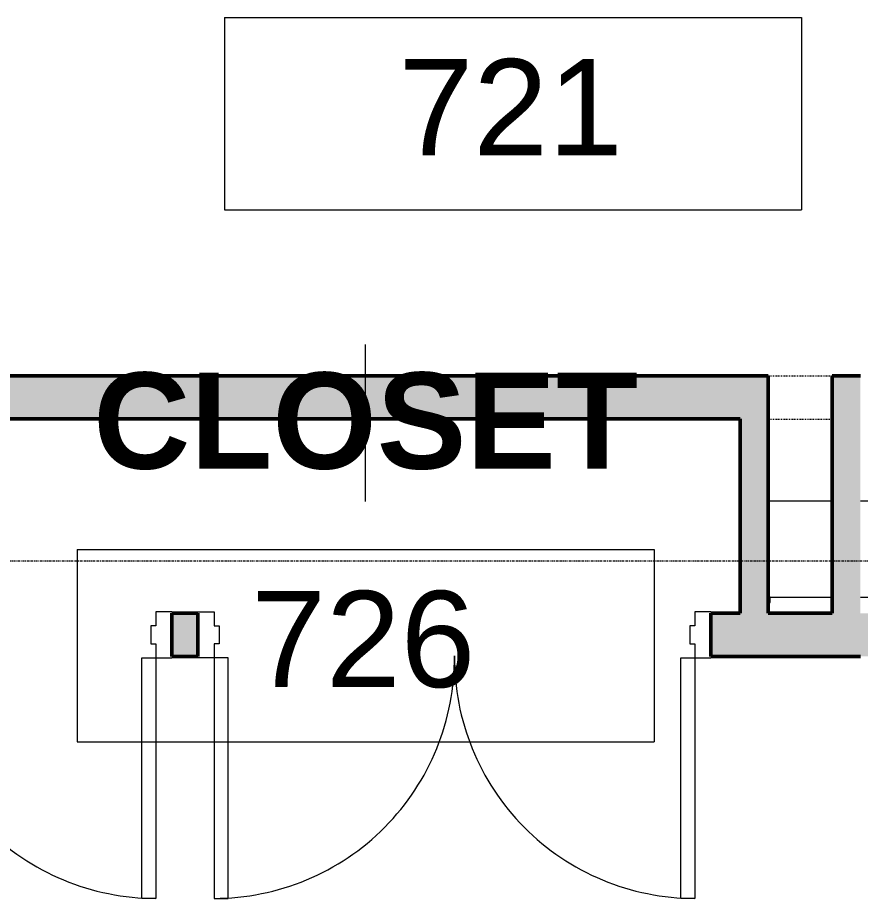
# Model space of a CAD drawing. Header units: inches. Extents: x -1106 to 1409, y -1111 to 918.
# Drawn here: x -286.9 to -181.7, y -18.3 to 91.6 of the extents above; entities that cross this region are included whole.
import ezdxf

# ---------------------------------------------------------------- set-up
doc = ezdxf.new("R2010")
doc.units = ezdxf.units.IN
doc.header["$MEASUREMENT"] = 0
doc.linetypes.add('Grid Line 1_4_', pattern=[0.4375, 0.25, -0.0625, 0.0625, -0.0625])
doc.linetypes.add('Overhead', pattern=[0.15625, 0.09375, -0.0625])
for name, color, linetype, lineweight in [('A-AREA-IDEN', 2, 'Continuous', 9), ('A-DOOR', 31, 'Continuous', 13), ('A-DOOR-FRAM', 31, 'Continuous', 20), ('A-GENM', 13, 'Continuous', 9), ('A-WALL-PATT', 111, 'Continuous', 13), ('I-WALL', 2, 'Continuous', 13), ('S-GRID', 1, 'Continuous', 9)]:
    doc.layers.add(name, color=color, linetype=linetype, lineweight=lineweight)
doc.styles.add('Arial_3', font='arial.ttf', dxfattribs={"height": 12})
doc.styles.add('Arial_B', font='arialbd.ttf', dxfattribs={"height": 12})

# ---------------------------------------------------------------- blocks, each defined once
blk = doc.blocks.new('Double Flush-HM Frame - 5_-0_ Storeroom 8ft high-4680044-7TH FLOOR TELECOM UNDERFLOOR ROUTING PLAN')
at = {"layer": 'A-DOOR', "color": 133, "lineweight": 20}
for p, q in [((-48, 32.875), (-46.25, 32.875)), ((-48, 2.875), (-48, 32.875)), ((-46.25, 32.875), (-46.25, 2.875)), ((10.25, 32.875), (10.25, 2.875)), ((12, 32.875), (10.25, 32.875)), ((12, 2.875), (12, 32.875)), ((-46.25, 2.875), (-48, 2.875)), ((10.25, 2.875), (12, 2.875))]:
    blk.add_line(p, q, dxfattribs=at)
at = {"layer": 'A-DOOR', "color": 53, "lineweight": 9}
for centre, start, end in [((-48, 2.875), 359.5, 90), ((12, 2.875), 90, 180.5)]:
    blk.add_arc(centre, 30, start, end, dxfattribs=at)
at = {"layer": 'A-DOOR-FRAM', "color": 133}
for p, q in [((-48, 2.875), (-50, 2.875)), ((-48, 1.125), (-48, 2.875)), ((12, 2.875), (14, 2.875)), ((12, 1.125), (12, 2.875)), ((-47.375, 1.125), (-48, 1.125)), ((-47.375, -1.125), (-47.375, 1.125)), ((11.375, 1.125), (12, 1.125)), ((11.375, -1.125), (11.375, 1.125)), ((-48, -1.125), (-47.375, -1.125)), ((-48, -2.875), (-48, -1.125)), ((12, -1.125), (11.375, -1.125)), ((12, -2.875), (12, -1.125)), ((-50, -2.875), (-48, -2.875)), ((14, -2.875), (12, -2.875))]:
    blk.add_line(p, q, dxfattribs=at)
blk = doc.blocks.new('Opening - 8_ x 80_-3516530-7TH FLOOR TELECOM UNDERFLOOR ROUTING PLAN')
at = {"layer": 'A-GENM', "linetype": 'Overhead'}
for p, q in [((-4.32, 2.69), (3.68, 2.69)), ((-4.32, -2.69), (3.68, -2.69))]:
    blk.add_line(p, q, dxfattribs=at)
blk = doc.blocks.new('Wall-Shelving_Case-Systems_R2050 - Wall-Shelving_Case-Systems_R2050-4066213-7TH FLOOR TELECOM UNDERFLOOR ROUTING PLAN')
at = {"layer": 'A-GENM', "color": 53}
for p, q in [((-21.5, 12.625), (-29.5, 12.625)), ((-16, 12.625), (-18, 12.625)), ((-29.25, 0.625), (-29.5, 0.625)), ((-29.5, 0.5), (-29.375, 0.5)), ((-29.375, 0.5), (-29.375, 0)), ((-29.375, 0), (-29.25, 0)), ((-29.25, 0.625), (-21.5, 0.625)), ((-29.25, 0), (-29.25, 0.625)), ((-18, 0.625), (-16, 0.625)), ((0.375, 0.625), (-0.375, 0.625)), ((-0.375, 0.625), (-0.375, 0)), ((-0.375, 0), (-0.25, 0)), ((-0.25, 0), (-0.25, 0.5)), ((-0.25, 0.5), (0.25, 0.5)), ((0.25, 0.5), (0.25, 0)), ((0.25, 0), (0.375, 0)), ((0.375, 0), (0.375, 0.625)), ((30, 0.625), (29.25, 0.625)), ((29.25, 0.625), (29.25, 0)), ((29.25, 0), (29.375, 0)), ((29.375, 0), (29.375, 0.5)), ((29.375, 0.5), (29.875, 0.5)), ((29.875, 0.5), (29.875, 0)), ((29.875, 0), (30, 0)), ((30, 0), (30, 0.625))]:
    blk.add_line(p, q, dxfattribs=at)
blk = doc.blocks.new('18433_1 - AEO NY - CENTRAL_rvt-1-7TH FLOOR TELECOM UNDERFLOOR ROUTING PLAN')
at = {"layer": 'A-WALL-PATT'}
h = blk.add_hatch(color=253, dxfattribs=at)
h.paths.add_polyline_path([(-335.6, 41.51), (-193.21, 41.51), (-193.21, 46.88), (-340.48, 46.88), (-340.48, 41.51)], flags=0)
h.paths.add_polyline_path([(-181.71, 41.51), (-181.71, 46.88), (-185.21, 46.88), (-185.21, 41.51)], flags=0)
for points in [[(-193.21, 17.26), (-193.21, 41.51), (-196.71, 41.51), (-196.71, 17.26)], [(-181.71, 11.88), (-181.71, 41.51), (-185.21, 41.51), (-185.21, 11.88)], [(-129.71, 11.88), (-129.71, 17.26), (-181.71, 17.26), (-181.71, 11.88), (-173.65, 11.88)]]:
    blk.add_hatch(color=253, dxfattribs=at).paths.add_polyline_path(points, flags=0)
h = blk.add_hatch(color=253, dxfattribs=at)
h.paths.add_polyline_path([(-331.6, 11.88), (-331.6, 17.26), (-335.6, 17.26), (-335.6, 11.88)], flags=0)
h.paths.add_polyline_path([(-264.35, 11.88), (-264.35, 17.26), (-267.6, 17.26), (-267.6, 11.88)], flags=0)
h.paths.add_polyline_path([(-200.35, 11.88), (-185.21, 11.88), (-185.21, 17.26), (-200.35, 17.26)], flags=0)
at = {"layer": 'I-WALL', "color": 213, "lineweight": 50}
for p, q in [((-193.21, 46.88), (-335.1, 46.88)), ((-193.21, 41.51), (-193.21, 46.88)), ((-181.71, 46.88), (-185.21, 46.88)), ((-185.21, 46.88), (-185.21, 41.51)), ((-335.6, 41.51), (-196.71, 41.51)), ((-196.71, 41.51), (-196.71, 17.26)), ((-193.21, 17.26), (-193.21, 41.51)), ((-185.21, 41.51), (-185.21, 17.26)), ((-264.35, 17.26), (-267.6, 17.26)), ((-267.6, 17.26), (-267.6, 11.88)), ((-264.35, 11.88), (-264.35, 17.26)), ((-196.71, 17.26), (-200.35, 17.26)), ((-200.35, 17.26), (-200.35, 11.88)), ((-185.21, 17.26), (-193.21, 17.26)), ((-267.6, 11.88), (-264.35, 11.88)), ((-200.35, 11.88), (-185.21, 11.88)), ((-185.21, 11.88), (-181.71, 11.88))]:
    blk.add_line(p, q, dxfattribs=at)
at = {"layer": 'S-GRID', "linetype": 'Grid Line 1_4_'}
blk.add_line((965.79, 23.76), (-931.82, 23.76), dxfattribs=at)
at = {"color": 53, "lineweight": 9}
for name, p in [('Opening - 8_ x 80_-3516530-7TH FLOOR TELECOM UNDERFLOOR ROUTING PLAN', (-188.88, 44.19)), ('Wall-Shelving_Case-Systems_R2050 - Wall-Shelving_Case-Systems_R2050-4066213-7TH FLOOR TELECOM UNDERFLOOR ROUTING PLAN', (-163.71, 18.63))]:
    blk.add_blockref(name, p, dxfattribs=at)
at = {"color": 53, "lineweight": 9, "rotation": 180}
for p in [(-317.6, 14.57), (-250.35, 14.57)]:
    blk.add_blockref('Double Flush-HM Frame - 5_-0_ Storeroom 8ft high-4680044-7TH FLOOR TELECOM UNDERFLOOR ROUTING PLAN', p, dxfattribs=at)
blk = doc.blocks.new('Room Tag - Room Tag-84095-7TH FLOOR TELECOM UNDERFLOOR ROUTING PLAN')
at = {"layer": 'A-AREA-IDEN'}
for p, q in [((-0.375, -0.0625), (-0.375, -0.3125)), ((-0.375, -0.0625), (0.375, -0.0625)), ((0.375, -0.0625), (0.375, -0.3125)), ((-0.375, -0.3125), (0.375, -0.3125))]:
    blk.add_line(p, q, dxfattribs=at)

msp = doc.modelspace()

# ---------------------------------------------------------------- block references
at = {"lineweight": 5}
msp.add_blockref('18433_1 - AEO NY - CENTRAL_rvt-1-7TH FLOOR TELECOM UNDERFLOOR ROUTING PLAN', (0, 0), dxfattribs=at)

# ---------------------------------------------------------------- next in the draw order: linework, layer by layer
at = {"layer": 'A-AREA-IDEN'}
msp.add_line((-243.43, 31.22), (-243.43, 50.8), dxfattribs=at)

# ---------------------------------------------------------------- next in the draw order: block references
at = {"layer": 'A-AREA-IDEN', "xscale": 95.99999999999994, "yscale": 95.99999999999994, "zscale": 95.99999999999994}
for p in [(-225.04, 97.58), (-243.43, 31.22)]:
    msp.add_blockref('Room Tag - Room Tag-84095-7TH FLOOR TELECOM UNDERFLOOR ROUTING PLAN', p, dxfattribs=at)

# ---------------------------------------------------------------- next in the draw order: texts
at = {"layer": 'A-AREA-IDEN', "char_height": 12, "attachment_point": 1}
for s, insert, width, style in [('721', (-239.32, 86.41), 33.633, 'Arial_3'), ('CLOSET', (-277.42, 47.3), 82.113, 'Arial_B'), ('726', (-257.71, 20.05), 33.633, 'Arial_3')]:
    msp.add_mtext(s, dxfattribs=dict(at, insert=insert, width=width, style=style))

doc.saveas('drawing.dxf')
